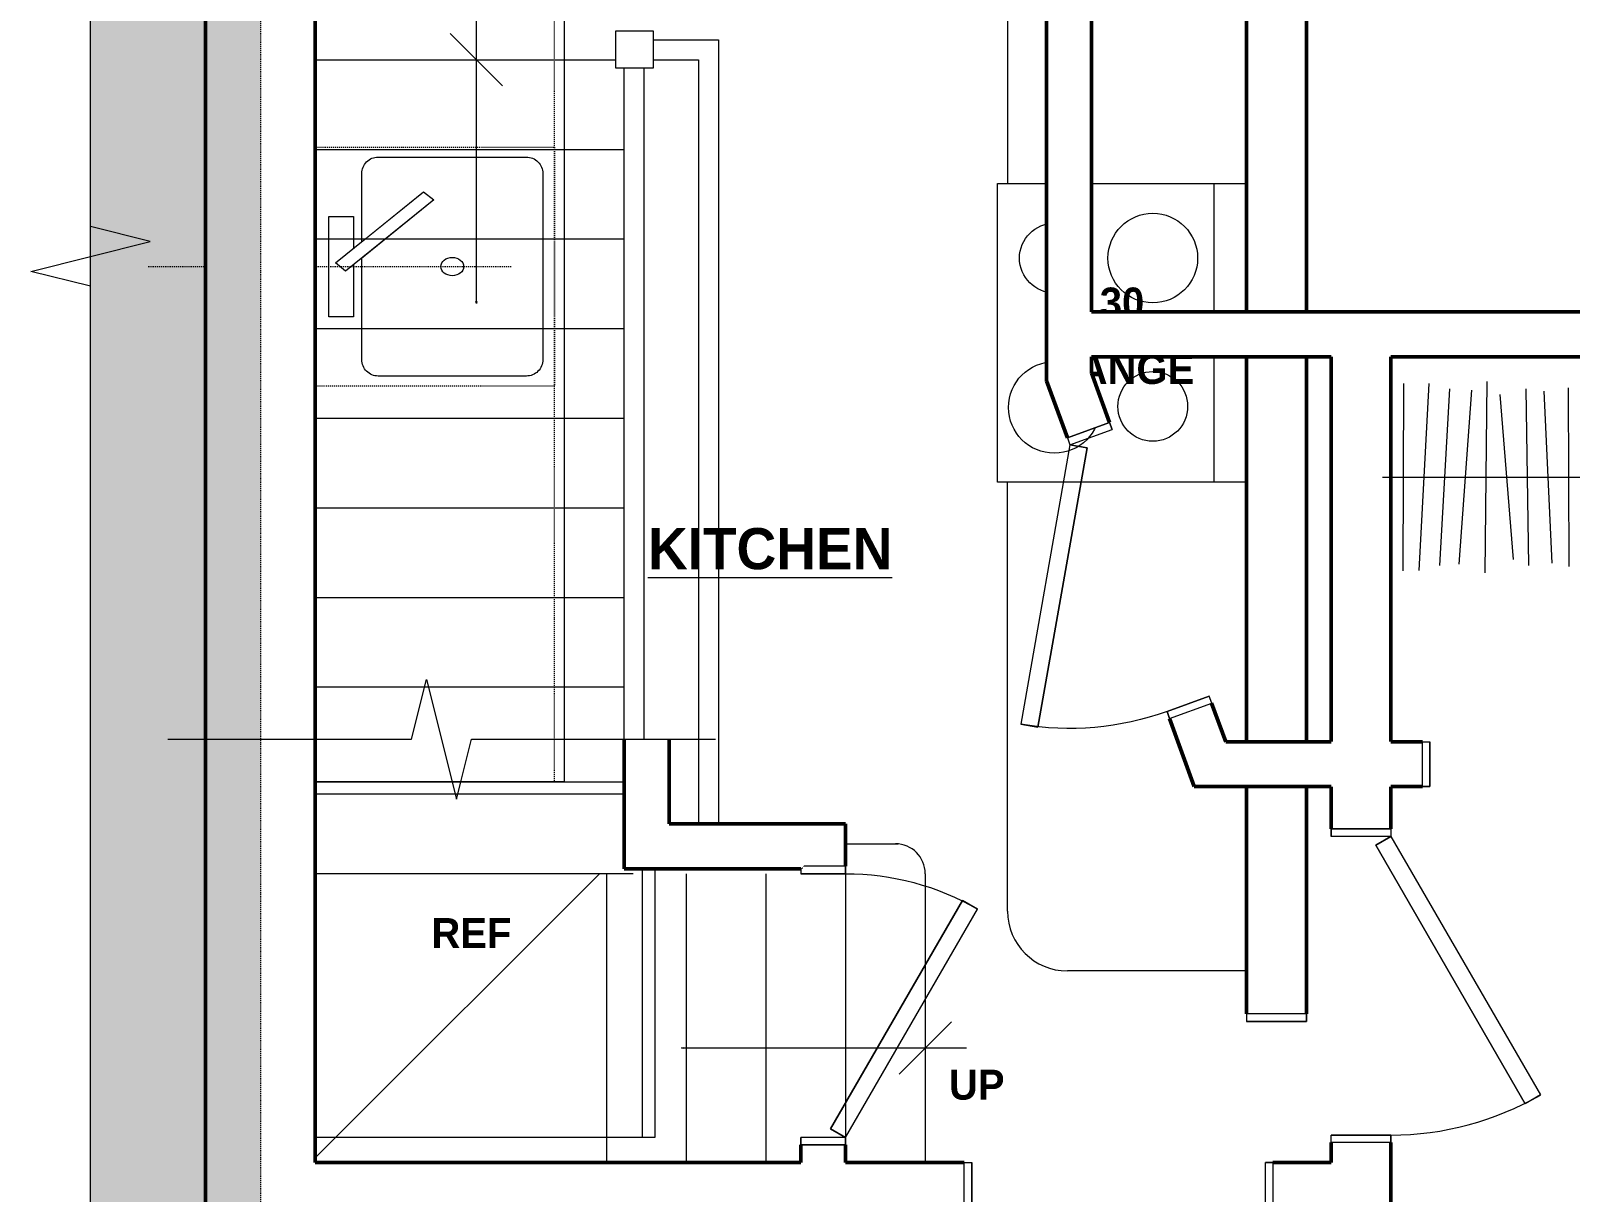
# Model space of a CAD drawing. Header units: inches. Extents: x -961 to 1381, y -1063 to 1035.
# Drawn here: x -283.3 to -128.7, y -697.3 to -580.7 of the extents above; entities that cross this region are included whole.
import ezdxf

# ---------------------------------------------------------------- set-up
doc = ezdxf.new("R2010")
doc.units = ezdxf.units.IN
doc.header["$LTSCALE"] = 0.2
doc.header["$MEASUREMENT"] = 0
doc.linetypes.add('STYLE_01', pattern=[0.41664, 0.20828, -0.20836])
doc.linetypes.add('STYLE_06', pattern=[1.04164, 0.625, -0.20828, 0.06943, -0.13893])
for name, color, linetype, lineweight in [('_MD Elevations (2D)', 7, 'Continuous', 5), ('None', 7, 'Continuous', 5), ('Sills', 7, 'Continuous', 5)]:
    doc.layers.add(name, color=color, linetype=linetype, lineweight=lineweight)
doc.styles.add('Bradley Hand ITC TT-Bold', font='Bradley Hand ITC TT-Bold')

# ---------------------------------------------------------------- blocks, each defined once
blk = doc.blocks.new('Refr_Frz_Lg (2D)')
at = {"color": 7, "linetype": 'Continuous', "lineweight": 5}
blk.add_wipeout([(-17.85, 0), (17.9, 0), (17.9, -34.5), (-17.85, -34.5)], dxfattribs=at).dxf.layer = 'None'
at = {"layer": 'None', "color": 7, "linetype": 'Continuous', "lineweight": 5}
blk.add_line((-17.85, -33.25), (17.9, -33.25), dxfattribs=at)
blk.add_lwpolyline([(-17.85, 0), (17.9, 0), (17.9, -34.5), (-17.85, -34.5)], close=True, dxfattribs=at)
blk = doc.blocks.new('Group-16')
at = {"layer": 'None', "color": 7, "linetype": 'Continuous', "lineweight": 5}
blk.add_line((-164.43, -595.99), (-164.43, -625.99), dxfattribs=at)
blk.add_lwpolyline([(-186.15, -625.99), (-186.15, -595.99), (-161.15, -595.99), (-161.15, -625.99)], close=True, dxfattribs=at)
blk.add_lwpolyline([(-186.15, -625.99), (-186.15, -595.99), (-161.15, -595.99), (-161.15, -625.99)], close=True, dxfattribs=at)
for centre, major_axis in [((-170.57, -603.49), (-4.5, 0)), ((-180.46, -603.49), (-3.5, 0)), ((-180.46, -618.49), (-4.6, 0)), ((-170.57, -618.39), (-3.5, 0))]:
    blk.add_ellipse(centre, major_axis=major_axis, ratio=1, dxfattribs=at)
blk = doc.blocks.new('Group-125')
at = {"layer": 'None', "color": 7, "linetype": 'Continuous', "lineweight": 5}
for p, q in [((-19.5, 3), (-19.5, -3)), ((19.5, 3), (19.5, -3))]:
    blk.add_line(p, q, dxfattribs=at)
blk = doc.blocks.new('Group-126')
at = {"color": 7, "linetype": 'Continuous', "lineweight": 5}
for points in [[(-19.5, 3), (-18.75, 3), (-18.75, -3), (-19.5, -3)], [(18.75, 3), (19.5, 3), (19.5, -3), (18.75, -3)]]:
    blk.add_wipeout(points, dxfattribs=at).dxf.layer = 'None'
at = {"layer": 'None', "color": 7, "linetype": 'Continuous', "lineweight": 5}
for points in [[(-19.5, 3), (-18.75, 3), (-18.75, -3), (-19.5, -3)], [(18.75, 3), (19.5, 3), (19.5, -3), (18.75, -3)]]:
    blk.add_lwpolyline(points, close=True, dxfattribs=at)
blk = doc.blocks.new('Group-127')
at = {"layer": 'None', "color": 7}
blk.add_blockref('Group-125', (0, 0), dxfattribs=at)
blk.add_blockref('Group-126', (0, 0), dxfattribs=at)
at = {"layer": 'None', "color": 7, "linetype": 'Continuous', "lineweight": 5}
for p, q in [((-19.5, 3), (-18.75, 3)), ((-18.75, 3), (-18.75, -3)), ((19.5, 3), (18.75, 3)), ((18.75, 3), (18.75, -3)), ((-19.5, -3), (-18.75, -3)), ((19.5, -3), (18.75, -3))]:
    blk.add_line(p, q, dxfattribs=at)
blk = doc.blocks.new('Door (2D)-4')
at = {"layer": 'None', "color": 7}
blk.add_blockref('Group-127', (0, 0), dxfattribs=at)
blk = doc.blocks.new('Group-161')
at = {"layer": 'None', "color": 7, "linetype": 'Continuous', "lineweight": 5}
blk.add_lwpolyline([(-253.33, -609.38), (-253.33, -599.3), (-250.84, -599.3), (-250.84, -609.38)], close=True, dxfattribs=at)
at = {"color": 7, "linetype": 'Continuous', "lineweight": 5}
blk.add_wipeout([(-252.65, -603.97), (-243.8, -596.82), (-242.77, -597.65), (-251.63, -604.8)], dxfattribs=at).dxf.layer = 'None'
at = {"layer": 'None', "color": 7, "linetype": 'Continuous', "lineweight": 5}
blk.add_lwpolyline([(-252.65, -603.97), (-243.8, -596.82), (-242.77, -597.65), (-251.63, -604.8)], close=True, dxfattribs=at)
blk = doc.blocks.new('Group-162')
at = {"color": 7, "linetype": 'Continuous', "lineweight": 15}
blk.add_wipeout([(-250, -594.99), (-250, -594.94), (-250, -594.9), (-250, -594.86), (-250, -594.82), (-249.99, -594.78), (-249.99, -594.74), (-249.98, -594.7), (-249.97, -594.66), (-249.96, -594.62), (-249.96, -594.59), (-249.95, -594.55), (-249.93, -594.51), (-249.92, -594.47), (-249.91, -594.43), (-249.89, -594.39), (-249.88, -594.36), (-249.86, -594.32), (-249.85, -594.28), (-249.83, -594.25), (-249.81, -594.21), (-249.79, -594.17), (-249.77, -594.14), (-249.75, -594.1), (-249.73, -594.07), (-249.7, -594.04), (-249.68, -594), (-249.66, -593.97), (-249.63, -593.94), (-249.61, -593.91), (-249.58, -593.88), (-249.55, -593.85), (-249.52, -593.82), (-249.49, -593.79), (-249.46, -593.77), (-249.43, -593.74), (-249.4, -593.71), (-249.37, -593.69), (-249.34, -593.66), (-249.31, -593.64), (-249.27, -593.62), (-249.24, -593.59), (-249.2, -593.57), (-249.17, -593.55), (-249.13, -593.53), (-249.1, -593.51), (-249.06, -593.5), (-249.03, -593.48), (-248.99, -593.46), (-248.95, -593.45), (-248.91, -593.44), (-248.88, -593.42), (-248.84, -593.41), (-248.8, -593.4), (-248.76, -593.39), (-248.72, -593.38), (-248.68, -593.37), (-248.64, -593.36), (-248.6, -593.36), (-248.56, -593.35), (-248.52, -593.35), (-248.48, -593.34), (-248.44, -593.34), (-248.4, -593.34), (-248.36, -593.34), (-233.48, -593.34), (-233.44, -593.34), (-233.4, -593.34), (-233.36, -593.34), (-233.32, -593.35), (-233.28, -593.35), (-233.24, -593.36), (-233.2, -593.36), (-233.16, -593.37), (-233.12, -593.38), (-233.08, -593.39), (-233.04, -593.4), (-233, -593.41), (-232.96, -593.42), (-232.93, -593.44), (-232.89, -593.45), (-232.85, -593.46), (-232.81, -593.48), (-232.78, -593.5), (-232.74, -593.51), (-232.71, -593.53), (-232.67, -593.55), (-232.63, -593.57), (-232.6, -593.59), (-232.57, -593.62), (-232.53, -593.64), (-232.5, -593.66), (-232.47, -593.69), (-232.44, -593.71), (-232.41, -593.74), (-232.38, -593.77), (-232.35, -593.79), (-232.32, -593.82), (-232.29, -593.85), (-232.26, -593.88), (-232.23, -593.91), (-232.21, -593.94), (-232.18, -593.97), (-232.16, -594), (-232.14, -594.04), (-232.11, -594.07), (-232.09, -594.1), (-232.07, -594.14), (-232.05, -594.17), (-232.03, -594.21), (-232.01, -594.25), (-231.99, -594.28), (-231.98, -594.32), (-231.96, -594.36), (-231.95, -594.39), (-231.93, -594.43), (-231.92, -594.47), (-231.91, -594.51), (-231.89, -594.55), (-231.88, -594.59), (-231.87, -594.62), (-231.87, -594.66), (-231.86, -594.7), (-231.85, -594.74), (-231.85, -594.78), (-231.84, -594.82), (-231.84, -594.86), (-231.84, -594.9), (-231.84, -594.94), (-231.83, -594.99), (-231.83, -613.69), (-231.84, -613.73), (-231.84, -613.77), (-231.84, -613.81), (-231.84, -613.85), (-231.85, -613.89), (-231.85, -613.93), (-231.86, -613.97), (-231.87, -614.01), (-231.87, -614.05), (-231.88, -614.09), (-231.89, -614.13), (-231.91, -614.17), (-231.92, -614.21), (-231.93, -614.25), (-231.95, -614.29), (-231.96, -614.32), (-231.98, -614.36), (-231.99, -614.4), (-232.01, -614.43), (-232.03, -614.47), (-232.05, -614.5), (-232.07, -614.54), (-232.09, -614.57), (-232.11, -614.61), (-232.14, -614.64), (-232.16, -614.67), (-232.18, -614.71), (-232.21, -614.74), (-232.23, -614.77), (-232.26, -614.8), (-232.29, -614.83), (-232.32, -614.86), (-232.35, -614.89), (-232.38, -614.91), (-232.41, -614.94), (-232.44, -614.97), (-232.47, -614.99), (-232.5, -615.02), (-232.53, -615.04), (-232.57, -615.06), (-232.6, -615.08), (-232.63, -615.1), (-232.67, -615.13), (-232.71, -615.14), (-232.74, -615.16), (-232.78, -615.18), (-232.81, -615.2), (-232.85, -615.21), (-232.89, -615.23), (-232.93, -615.24), (-232.96, -615.26), (-233, -615.27), (-233.04, -615.28), (-233.08, -615.29), (-233.12, -615.3), (-233.16, -615.31), (-233.2, -615.31), (-233.24, -615.32), (-233.28, -615.33), (-233.32, -615.33), (-233.36, -615.33), (-233.4, -615.34), (-233.44, -615.34), (-233.48, -615.34), (-248.36, -615.34), (-248.4, -615.34), (-248.44, -615.34), (-248.48, -615.33), (-248.52, -615.33), (-248.56, -615.33), (-248.6, -615.32), (-248.64, -615.31), (-248.68, -615.31), (-248.72, -615.3), (-248.76, -615.29), (-248.8, -615.28), (-248.84, -615.27), (-248.88, -615.26), (-248.91, -615.24), (-248.95, -615.23), (-248.99, -615.21), (-249.03, -615.2), (-249.06, -615.18), (-249.1, -615.16), (-249.13, -615.14), (-249.17, -615.13), (-249.2, -615.1), (-249.24, -615.08), (-249.27, -615.06), (-249.31, -615.04), (-249.34, -615.02), (-249.37, -614.99), (-249.4, -614.97), (-249.43, -614.94), (-249.46, -614.91), (-249.49, -614.89), (-249.52, -614.86), (-249.55, -614.83), (-249.58, -614.8), (-249.61, -614.77), (-249.63, -614.74), (-249.66, -614.71), (-249.68, -614.67), (-249.7, -614.64), (-249.73, -614.61), (-249.75, -614.57), (-249.77, -614.54), (-249.79, -614.5), (-249.81, -614.47), (-249.83, -614.43), (-249.85, -614.4), (-249.86, -614.36), (-249.88, -614.32), (-249.89, -614.29), (-249.91, -614.25), (-249.92, -614.21), (-249.93, -614.17), (-249.95, -614.13), (-249.96, -614.09), (-249.96, -614.05), (-249.97, -614.01), (-249.98, -613.97), (-249.99, -613.93), (-249.99, -613.89), (-250, -613.85), (-250, -613.81), (-250, -613.77), (-250, -613.73), (-250, -613.69)], dxfattribs=at).dxf.layer = 'None'
at = {"layer": 'None', "color": 7, "linetype": 'Continuous', "lineweight": 15, "flags": 128}
blk.add_lwpolyline([(-248.36, -615.34, -0.414214), (-250, -613.69), (-250, -594.99, -0.414214), (-248.36, -593.34), (-233.48, -593.34, -0.414214), (-231.83, -594.99), (-231.83, -613.69, -0.414214), (-233.48, -615.34)], format="xyb", close=True, dxfattribs=at)
at = {"color": 7, "linetype": 'Continuous', "lineweight": 5}
blk.add_wipeout([(-239.78, -604.34), (-239.79, -604.43), (-239.81, -604.52), (-239.83, -604.61), (-239.87, -604.69), (-239.92, -604.77), (-239.98, -604.85), (-240.04, -604.92), (-240.12, -604.99), (-240.2, -605.05), (-240.29, -605.1), (-240.38, -605.15), (-240.49, -605.19), (-240.59, -605.22), (-240.7, -605.24), (-240.81, -605.25), (-240.92, -605.26), (-241.03, -605.25), (-241.14, -605.24), (-241.25, -605.22), (-241.35, -605.19), (-241.46, -605.15), (-241.55, -605.1), (-241.64, -605.05), (-241.72, -604.99), (-241.8, -604.92), (-241.86, -604.85), (-241.92, -604.77), (-241.97, -604.69), (-242.01, -604.61), (-242.03, -604.52), (-242.05, -604.43), (-242.06, -604.34), (-242.05, -604.25), (-242.03, -604.16), (-242.01, -604.07), (-241.97, -603.99), (-241.92, -603.91), (-241.86, -603.83), (-241.8, -603.76), (-241.72, -603.69), (-241.64, -603.63), (-241.55, -603.58), (-241.46, -603.53), (-241.35, -603.49), (-241.25, -603.46), (-241.14, -603.44), (-241.03, -603.43), (-240.92, -603.42), (-240.81, -603.43), (-240.7, -603.44), (-240.59, -603.46), (-240.49, -603.49), (-240.38, -603.53), (-240.29, -603.58), (-240.2, -603.63), (-240.12, -603.69), (-240.04, -603.76), (-239.98, -603.83), (-239.92, -603.91), (-239.87, -603.99), (-239.83, -604.07), (-239.81, -604.16), (-239.79, -604.25)], dxfattribs=at).dxf.layer = 'None'
at = {"layer": 'None', "color": 7, "linetype": 'Continuous', "lineweight": 5}
blk.add_ellipse((-240.92, -604.34), major_axis=(-1.14, 0), ratio=0.807191, dxfattribs=at)
at = {"layer": 'None', "color": 7}
blk.add_blockref('Group-161', (0, 0), dxfattribs=at)
blk = doc.blocks.new('Break Line-1')
at = {"layer": 'None', "color": 7, "linetype": 'Continuous', "lineweight": 20}
blk.add_lwpolyline([(0, 0), (263.25, 0), (264.75, 6), (267.75, -6), (269.25, 0), (532.5, 0)], dxfattribs=at)
blk = doc.blocks.new('Group-165')
at = {"layer": 'None', "color": 7, "linetype": 'Continuous', "lineweight": 15}
for p, q in [((-185.15, -540.34), (-185.15, -595.99)), ((-185.15, -669.09), (-185.15, -625.99))]:
    blk.add_line(p, q, dxfattribs=at)
blk.add_arc((-179.15, -669.09), 6, 180, 270, dxfattribs=at)
at = {"layer": 'None', "color": 7, "rotation": 90}
for name, p in [('Break Line-1', (-277.25, -979.01)), ('Refr_Frz_Lg (2D)', (-255.07, -673.98))]:
    blk.add_blockref(name, p, dxfattribs=at)
at = {"layer": 'None', "color": 7}
blk.add_blockref('Group-16', (0, 0), dxfattribs=at)
at = {"layer": 'None', "color": 7, "insert": (-173.66, -606.45), "char_height": 3.003, "attachment_point": 2, "line_spacing_factor": 1.334659, "style": 'Bradley Hand ITC TT-Bold'}
blk.add_mtext('30\\PRANGE', dxfattribs=at)
at = {"layer": 'None', "color": 7, "insert": (-209, -630.61), "char_height": 4.129, "width": 63, "attachment_point": 2, "line_spacing_factor": 1.337445, "style": 'Bradley Hand ITC TT-Bold'}
blk.add_mtext('{\\LKITCHEN\\P}', dxfattribs=at)
at = {"layer": 'None', "color": 7, "insert": (-239, -669.78), "char_height": 3.003, "attachment_point": 2, "line_spacing_factor": 1.334659, "style": 'Bradley Hand ITC TT-Bold'}
blk.add_mtext('REF', dxfattribs=at)
at = {"color": 7, "linetype": 'Continuous', "lineweight": 5}
for points in [[(-265.7, -530.84), (-254.7, -540.34), (-254.7, -953.01), (-265.7, -953.01)], [(-155.15, -679.41), (-161.15, -679.41), (-161.15, -541.51), (-155.15, -541.51)]]:
    blk.add_wipeout(points, dxfattribs=at).dxf.layer = 'None'
at = {"layer": 'None', "color": 7, "linetype": 'STYLE_06', "lineweight": 5}
blk.add_line((-260.15, -1016.01), (-260.15, -406.19), dxfattribs=at)
at = {"layer": 'None', "color": 7, "linetype": 'Continuous', "lineweight": 50}
for p, q in [((-265.7, -530.84), (-265.7, -953.01)), ((-254.7, -540.34), (-254.7, -724.26)), ((-161.15, -679.41), (-161.15, -541.51)), ((-155.15, -679.41), (-155.15, -541.51))]:
    blk.add_line(p, q, dxfattribs=at)
at = {"layer": 'None', "color": 7, "linetype": 'Continuous', "lineweight": 15}
blk.add_line((-161.15, -675.09), (-179.15, -675.09), dxfattribs=at)
at = {"layer": 'None', "color": 7, "linetype": 'STYLE_01', "lineweight": 5}
for points in [[(-254.7, -540.34), (-230.7, -540.34), (-230.7, -656.09), (-254.7, -656.09)], [(-254.67, -592.34), (-230.67, -592.34), (-230.67, -616.34), (-254.67, -616.34)]]:
    blk.add_lwpolyline(points, close=True, dxfattribs=at)
at = {"layer": 'None', "color": 7, "linetype": 'Continuous', "lineweight": 5}
blk.add_lwpolyline([(-254.7, -540.34), (-229.7, -540.34), (-229.7, -656.09), (-254.7, -656.09)], close=True, dxfattribs=at)
at = {"layer": 'None', "color": 7, "linetype": 'Continuous'}
blk.add_solid([(-277.25, -962.51), (-277.25, -458.51), (-260.15, -962.51), (-260.15, -458.51)], dxfattribs=at)
at = {"layer": 'None', "color": 7}
blk.add_blockref('Group-162', (0, 0), dxfattribs=at)
at = {"layer": 'None', "color": 7, "xscale": -1, "rotation": -90}
blk.add_blockref('Door (2D)-4', (-158.15, -698.91), dxfattribs=at)
at = {"layer": 'None', "color": 7, "linetype": 'STYLE_06', "lineweight": 5}
blk.add_line((-271.45, -604.34), (-234.95, -604.34), dxfattribs=at)
blk = doc.blocks.new('Group-402')
at = {"layer": 'None', "color": 7, "linetype": 'Continuous', "lineweight": 5}
for p, q in [((-15.75, 3), (-15.75, -3)), ((15.75, 3), (15.75, -3))]:
    blk.add_line(p, q, dxfattribs=at)
blk = doc.blocks.new('Group-403')
at = {"layer": 'None', "color": 7, "linetype": 'Continuous', "lineweight": 5}
for points in [[(-15.75, 3), (-15, 3), (-15, -3), (-15.75, -3)], [(15, 3), (15.75, 3), (15.75, -3), (15, -3)]]:
    blk.add_lwpolyline(points, close=True, dxfattribs=at)
blk = doc.blocks.new('Group-404')
at = {"layer": 'None', "color": 7, "linetype": 'Continuous', "lineweight": 5}
for p, q in [((-15.75, 3), (-15, 3)), ((-15, 3), (-15, -3)), ((15.75, 3), (15, 3)), ((15, 3), (15, -3)), ((-15.75, -3), (-15, -3)), ((15.75, -3), (15, -3))]:
    blk.add_line(p, q, dxfattribs=at)
at = {"layer": 'None', "color": 7}
for name in ['Group-402', 'Group-403']:
    blk.add_blockref(name, (0, 0), dxfattribs=at)
blk = doc.blocks.new('Group-405')
at = {"layer": 'None', "color": 7, "linetype": 'Continuous', "lineweight": 5}
blk.add_arc((-15, 3), 30, 0, 30, dxfattribs=at)
blk = doc.blocks.new('Group-406')
at = {"layer": 'None', "color": 7, "linetype": 'Continuous', "lineweight": 5}
blk.add_lwpolyline([(-15, 3), (10.98, 18), (11.86, 16.48), (-14.12, 1.48)], close=True, dxfattribs=at)
blk = doc.blocks.new('Group-407')
at = {"layer": 'None', "color": 7, "linetype": 'Continuous', "lineweight": 5}
for p, q in [((-15, 3), (10.98, 18)), ((10.98, 18), (11.86, 16.48)), ((-14.12, 1.48), (11.86, 16.48)), ((-15, 3), (-14.12, 1.48))]:
    blk.add_line(p, q, dxfattribs=at)
at = {"layer": 'None', "color": 7}
blk.add_blockref('Group-406', (0, 0), dxfattribs=at)
blk = doc.blocks.new('Group-408')
at = {"layer": 'Sills'}
blk.add_blockref('Group-407', (0, 0), dxfattribs=at)
blk = doc.blocks.new('Door (2D)-14')
at = {"layer": 'None', "color": 7}
for name in ['Group-408', 'Group-404']:
    blk.add_blockref(name, (0, 0), dxfattribs=at)
at = {"layer": 'Sills'}
blk.add_blockref('Group-405', (0, 0), dxfattribs=at)
blk = doc.blocks.new('Break Line-5')
at = {"layer": 'None', "color": 7, "linetype": 'Continuous', "lineweight": 20}
blk.add_lwpolyline([(0, 0), (24.5, 0), (26, 6), (29, -6), (30.5, 0), (55, 0)], dxfattribs=at)
blk = doc.blocks.new('Break Line-6')
at = {"layer": 'None', "color": 7, "linetype": 'Continuous', "lineweight": 20}
blk.add_lwpolyline([(0, 0), (263.25, 0), (264.75, 6), (267.75, -6), (269.25, 0), (532.5, 0)], dxfattribs=at)
blk = doc.blocks.new('Group-460')
at = {"layer": 'None', "color": 7, "linetype": 'Continuous', "lineweight": 5}
for p, q in [((-15.5, 3), (-15.5, -3)), ((15.5, 3), (15.5, -3))]:
    blk.add_line(p, q, dxfattribs=at)
blk = doc.blocks.new('Group-461')
at = {"color": 7, "linetype": 'Continuous', "lineweight": 5}
for points in [[(-15.5, 3), (-14.75, 3), (-14.75, -3), (-15.5, -3)], [(14.75, 3), (15.5, 3), (15.5, -3), (14.75, -3)]]:
    blk.add_wipeout(points, dxfattribs=at).dxf.layer = 'None'
at = {"layer": 'None', "color": 7, "linetype": 'Continuous', "lineweight": 5}
for points in [[(-15.5, 3), (-14.75, 3), (-14.75, -3), (-15.5, -3)], [(14.75, 3), (15.5, 3), (15.5, -3), (14.75, -3)]]:
    blk.add_lwpolyline(points, close=True, dxfattribs=at)
blk = doc.blocks.new('Group-462')
at = {"layer": 'None', "color": 7}
blk.add_blockref('Group-460', (0, 0), dxfattribs=at)
blk.add_blockref('Group-461', (0, 0), dxfattribs=at)
at = {"layer": 'None', "color": 7, "linetype": 'Continuous', "lineweight": 5}
for p, q in [((-15.5, 3), (-14.75, 3)), ((-14.75, 3), (-14.75, -3)), ((15.5, 3), (14.75, 3)), ((14.75, 3), (14.75, -3)), ((-15.5, -3), (-14.75, -3)), ((15.5, -3), (14.75, -3))]:
    blk.add_line(p, q, dxfattribs=at)
blk = doc.blocks.new('Group-463')
at = {"layer": 'None', "color": 7, "linetype": 'Continuous', "lineweight": 5}
blk.add_arc((-14.75, 3), 29.5, 0, 30, dxfattribs=at)
blk = doc.blocks.new('Group-464')
at = {"color": 7, "linetype": 'Continuous', "lineweight": 5}
blk.add_wipeout([(-14.75, 3), (10.8, 17.75), (11.67, 16.23), (-13.88, 1.48)], dxfattribs=at).dxf.layer = 'None'
at = {"layer": 'None', "color": 7, "linetype": 'Continuous', "lineweight": 5}
blk.add_lwpolyline([(-14.75, 3), (10.8, 17.75), (11.67, 16.23), (-13.88, 1.48)], close=True, dxfattribs=at)
blk = doc.blocks.new('Group-465')
at = {"layer": 'None', "color": 7}
blk.add_blockref('Group-464', (0, 0), dxfattribs=at)
at = {"layer": 'None', "color": 7, "linetype": 'Continuous', "lineweight": 5}
for p, q in [((-14.75, 3), (10.8, 17.75)), ((10.8, 17.75), (11.67, 16.23)), ((-13.88, 1.48), (11.67, 16.23)), ((-14.75, 3), (-13.88, 1.48))]:
    blk.add_line(p, q, dxfattribs=at)
blk = doc.blocks.new('Group-466')
at = {"layer": 'Sills'}
blk.add_blockref('Group-465', (0, 0), dxfattribs=at)
blk = doc.blocks.new('Door (2D)-16')
at = {"layer": 'None', "color": 7}
blk.add_blockref('Group-462', (0, 0), dxfattribs=at)
at = {"layer": 'Sills'}
blk.add_blockref('Group-463', (0, 0), dxfattribs=at)
at = {"layer": 'None', "color": 7}
blk.add_blockref('Group-466', (0, 0), dxfattribs=at)
blk = doc.blocks.new('Group-468')
at = {"layer": 'None', "color": 7, "linetype": 'Continuous', "lineweight": 5}
for p, q in [((-14.5, 2.25), (-14.5, -2.25)), ((14.5, 2.25), (14.5, -2.25))]:
    blk.add_line(p, q, dxfattribs=at)
blk = doc.blocks.new('Group-469')
at = {"color": 7, "linetype": 'Continuous', "lineweight": 5}
for points in [[(-14.5, 2.25), (-13.75, 2.25), (-13.75, -2.25), (-14.5, -2.25)], [(13.75, 2.25), (14.5, 2.25), (14.5, -2.25), (13.75, -2.25)]]:
    blk.add_wipeout(points, dxfattribs=at).dxf.layer = 'None'
at = {"layer": 'None', "color": 7, "linetype": 'Continuous', "lineweight": 5}
for points in [[(-14.5, 2.25), (-13.75, 2.25), (-13.75, -2.25), (-14.5, -2.25)], [(13.75, 2.25), (14.5, 2.25), (14.5, -2.25), (13.75, -2.25)]]:
    blk.add_lwpolyline(points, close=True, dxfattribs=at)
blk = doc.blocks.new('Group-470')
at = {"layer": 'None', "color": 7}
blk.add_blockref('Group-468', (0, 0), dxfattribs=at)
blk.add_blockref('Group-469', (0, 0), dxfattribs=at)
at = {"layer": 'None', "color": 7, "linetype": 'Continuous', "lineweight": 5}
for p, q in [((-14.5, 2.25), (-13.75, 2.25)), ((-13.75, 2.25), (-13.75, -2.25)), ((14.5, 2.25), (13.75, 2.25)), ((13.75, 2.25), (13.75, -2.25)), ((-14.5, -2.25), (-13.75, -2.25)), ((14.5, -2.25), (13.75, -2.25))]:
    blk.add_line(p, q, dxfattribs=at)
blk = doc.blocks.new('Group-471')
at = {"color": 7, "linetype": 'Continuous', "lineweight": 5}
blk.add_wipeout([(-38.5, 0.875), (-11, 0.875), (-11, -0.875), (-38.5, -0.875)], dxfattribs=at).dxf.layer = 'None'
at = {"layer": 'None', "color": 7, "linetype": 'Continuous', "lineweight": 5}
blk.add_lwpolyline([(-38.5, 0.875), (-11, 0.875), (-11, -0.875), (-38.5, -0.875)], close=True, dxfattribs=at)
blk = doc.blocks.new('Door (2D)-17')
at = {"layer": 'None', "color": 7}
blk.add_blockref('Group-470', (0, 0), dxfattribs=at)
at = {"color": 7, "linetype": 'Continuous', "lineweight": 5}
blk.add_wipeout([(-41.25, 1.375), (-13.75, 1.375), (-13.75, -1.375), (-41.25, -1.375)], dxfattribs=at).dxf.layer = 'None'
at = {"layer": 'None', "color": 7, "linetype": 'Continuous', "lineweight": 5}
blk.add_lwpolyline([(-14.5, 2.25), (-13.75, 2.25), (-13.75, 1.375), (-41.25, 1.375), (-41.25, -1.375), (-13.75, -1.375), (-13.75, -2.25), (-14.5, -2.25)], dxfattribs=at)
at = {"layer": 'Sills'}
blk.add_blockref('Group-471', (0, 0), dxfattribs=at)
blk = doc.blocks.new('Group-501')
at = {"layer": 'None', "color": 7, "linetype": 'Continuous', "lineweight": 5}
for p, q in [((-15, 2.25), (-15, -2.25)), ((15, 2.25), (15, -2.25))]:
    blk.add_line(p, q, dxfattribs=at)
blk = doc.blocks.new('Group-502')
at = {"layer": 'None', "color": 7, "linetype": 'Continuous', "lineweight": 5}
for points in [[(-15, 2.25), (-14.25, 2.25), (-14.25, -2.25), (-15, -2.25)], [(14.25, 2.25), (15, 2.25), (15, -2.25), (14.25, -2.25)]]:
    blk.add_lwpolyline(points, close=True, dxfattribs=at)
blk = doc.blocks.new('Group-503')
at = {"layer": 'None', "color": 7, "linetype": 'Continuous', "lineweight": 5}
for p, q in [((-15, 2.25), (-14.25, 2.25)), ((-14.25, 2.25), (-14.25, -2.25)), ((15, 2.25), (14.25, 2.25)), ((14.25, 2.25), (14.25, -2.25)), ((-15, -2.25), (-14.25, -2.25)), ((15, -2.25), (14.25, -2.25))]:
    blk.add_line(p, q, dxfattribs=at)
at = {"layer": 'None', "color": 7}
for name in ['Group-501', 'Group-502']:
    blk.add_blockref(name, (0, 0), dxfattribs=at)
blk = doc.blocks.new('Group-504')
at = {"layer": 'None', "color": 7, "linetype": 'Continuous', "lineweight": 5}
blk.add_arc((-14.25, 2.25), 28.5, 0, 30, dxfattribs=at)
blk = doc.blocks.new('Group-505')
at = {"layer": 'None', "color": 7, "linetype": 'Continuous', "lineweight": 5}
blk.add_lwpolyline([(-14.25, 2.25), (10.43, 16.5), (11.31, 14.98), (-13.38, 0.73)], close=True, dxfattribs=at)
blk = doc.blocks.new('Group-506')
at = {"layer": 'None', "color": 7, "linetype": 'Continuous', "lineweight": 5}
for p, q in [((-14.25, 2.25), (10.43, 16.5)), ((10.43, 16.5), (11.31, 14.98)), ((-13.38, 0.73), (11.31, 14.98)), ((-14.25, 2.25), (-13.38, 0.73))]:
    blk.add_line(p, q, dxfattribs=at)
at = {"layer": 'None', "color": 7}
blk.add_blockref('Group-505', (0, 0), dxfattribs=at)
blk = doc.blocks.new('Group-507')
at = {"layer": 'Sills'}
blk.add_blockref('Group-506', (0, 0), dxfattribs=at)
blk = doc.blocks.new('Door (2D)-21')
at = {"layer": 'None', "color": 7}
for name in ['Group-507', 'Group-503']:
    blk.add_blockref(name, (0, 0), dxfattribs=at)
at = {"layer": 'Sills'}
blk.add_blockref('Group-504', (0, 0), dxfattribs=at)
blk = doc.blocks.new('Clothes Rod (2D)-1')
at = {"layer": 'None', "color": 7, "linetype": 'Continuous', "lineweight": 5}
for p, q in [((2.12, 9.4), (2.03, -9.4)), ((4.65, 9.39), (3.65, -9.39)), ((10.47, 9.62), (10.28, -9.62)), ((22.59, 9.42), (23.06, -9.42)), ((25.33, 9.48), (24.47, -9.48)), ((29.81, 9.94), (28.29, -9.94)), ((34.28, 9.59), (36.27, -9.59)), ((6.72, 8.88), (5.73, -8.88)), ((8.93, 8.73), (7.67, -8.73)), ((11.77, 8.29), (13.13, -8.29)), ((14.4, 8.88), (14.65, -8.88)), ((16.21, 8.65), (16.99, -8.65)), ((18.65, 8.98), (18.7, -8.98)), ((20.72, 8.78), (20.78, -8.78)), ((26.48, 8.73), (27.47, -8.73)), ((31.98, 8.3), (30.27, -8.3)), ((34.03, 8.46), (32.37, -8.46)), ((0, 0), (37.35, 0))]:
    blk.add_line(p, q, dxfattribs=at)
blk = doc.blocks.new('Group-531')
at = {"layer": 'None', "color": 7, "linetype": 'Continuous', "lineweight": 5}
for p, q in [((-14, 2.25), (-14, -2.25)), ((14, 2.25), (14, -2.25))]:
    blk.add_line(p, q, dxfattribs=at)
blk = doc.blocks.new('Group-532')
at = {"layer": 'None', "color": 7, "linetype": 'Continuous', "lineweight": 5}
for points in [[(-14, 2.25), (-13.25, 2.25), (-13.25, -2.25), (-14, -2.25)], [(13.25, 2.25), (14, 2.25), (14, -2.25), (13.25, -2.25)]]:
    blk.add_lwpolyline(points, close=True, dxfattribs=at)
blk = doc.blocks.new('Group-533')
at = {"layer": 'None', "color": 7, "linetype": 'Continuous', "lineweight": 5}
for p, q in [((-14, 2.25), (-13.25, 2.25)), ((-13.25, 2.25), (-13.25, -2.25)), ((14, 2.25), (13.25, 2.25)), ((13.25, 2.25), (13.25, -2.25)), ((-14, -2.25), (-13.25, -2.25)), ((14, -2.25), (13.25, -2.25))]:
    blk.add_line(p, q, dxfattribs=at)
at = {"layer": 'None', "color": 7}
for name in ['Group-531', 'Group-532']:
    blk.add_blockref(name, (0, 0), dxfattribs=at)
blk = doc.blocks.new('Group-534')
at = {"layer": 'None', "color": 7, "linetype": 'Continuous', "lineweight": 5}
blk.add_arc((-13.25, 2.25), 26.5, 0, 30, dxfattribs=at)
blk = doc.blocks.new('Group-535')
at = {"layer": 'None', "color": 7, "linetype": 'Continuous', "lineweight": 5}
blk.add_lwpolyline([(-13.25, 2.25), (9.7, 15.5), (10.57, 13.98), (-12.38, 0.73)], close=True, dxfattribs=at)
blk = doc.blocks.new('Group-536')
at = {"layer": 'None', "color": 7, "linetype": 'Continuous', "lineweight": 5}
for p, q in [((-13.25, 2.25), (9.7, 15.5)), ((9.7, 15.5), (10.57, 13.98)), ((-12.38, 0.73), (10.57, 13.98)), ((-13.25, 2.25), (-12.38, 0.73))]:
    blk.add_line(p, q, dxfattribs=at)
at = {"layer": 'None', "color": 7}
blk.add_blockref('Group-535', (0, 0), dxfattribs=at)
blk = doc.blocks.new('Group-537')
at = {"layer": 'Sills'}
blk.add_blockref('Group-536', (0, 0), dxfattribs=at)
blk = doc.blocks.new('Door (2D)-23')
at = {"layer": 'None', "color": 7}
for name in ['Group-537', 'Group-533']:
    blk.add_blockref(name, (0, 0), dxfattribs=at)
at = {"layer": 'Sills'}
blk.add_blockref('Group-534', (0, 0), dxfattribs=at)
blk = doc.blocks.new('Group-539')
at = {"layer": 'None', "linetype": 'Continuous', "lineweight": 0}
for points in [[(-238.45, -607.84), (-238.5, -608.04), (-238.55, -607.84)], [(-217.69, -682.88), (-217.89, -682.82), (-217.69, -682.77)]]:
    blk.add_hatch(color=7, dxfattribs=at).paths.add_polyline_path(points)
at = {"layer": 'None', "color": 7, "linetype": 'Continuous', "lineweight": 5}
for p, q in [((-238.5, -608.04), (-238.5, -579.44)), ((-241.12, -580.94), (-235.87, -586.19)), ((-190.79, -680.2), (-196.04, -685.45)), ((-217.89, -682.82), (-189.29, -682.82))]:
    blk.add_line(p, q, dxfattribs=at)
at = {"layer": 'None', "color": 7, "linetype": 'Continuous', "lineweight": 15}
blk.add_line((-221.25, -581.57), (-214.2, -581.57), dxfattribs=at)
at = {"layer": 'None', "color": 7, "linetype": 'Continuous', "lineweight": 5}
for points in [[(-238.45, -607.84), (-238.5, -608.04), (-238.55, -607.84)], [(-217.69, -682.88), (-217.89, -682.82), (-217.69, -682.77)]]:
    blk.add_lwpolyline(points, close=True, dxfattribs=at)
blk.add_arc((-196.42, -665.32), 3, 0, 90, dxfattribs=at)
at = {"layer": 'None', "color": 7, "rotation": 90}
blk.add_blockref('Break Line-6', (-277.25, -869.57), dxfattribs=at)
at = {"layer": 'None', "color": 7, "insert": (-188.25, -685.01), "char_height": 3.003, "width": 10, "attachment_point": 2, "line_spacing_factor": 1.334659, "style": 'Bradley Hand ITC TT-Bold'}
blk.add_mtext('UP', dxfattribs=at)
at = {"color": 7, "linetype": 'Continuous', "lineweight": 5}
for points in [[(-265.7, -421.4), (-254.7, -430.9), (-254.7, -843.57), (-265.7, -843.57)], [(-146.65, -652.07), (-152.65, -652.07), (-152.65, -613.4), (-146.65, -613.4)], [(-223.65, -651.82), (-219.15, -651.82), (-219.15, -660.32), (-223.65, -664.82)], [(-146.65, -660.82), (-152.65, -660.82), (-152.65, -656.57), (-146.65, -656.57)], [(-205.92, -664.82), (-201.42, -660.32), (-201.42, -664.57), (-205.92, -664.57)], [(-146.65, -843.57), (-152.65, -843.57), (-152.65, -692.32), (-146.65, -692.32)]]:
    blk.add_wipeout(points, dxfattribs=at).dxf.layer = 'None'
at = {"layer": 'None', "color": 7, "linetype": 'STYLE_06', "lineweight": 5}
blk.add_line((-260.15, -906.57), (-260.15, -296.74), dxfattribs=at)
at = {"layer": 'None', "color": 7, "linetype": 'Continuous', "lineweight": 50}
for p, q in [((-265.7, -421.4), (-265.7, -843.57)), ((-254.7, -546.65), (-254.7, -694.32)), ((-152.65, -652.07), (-152.65, -613.4)), ((-146.65, -652.07), (-146.65, -613.4)), ((-223.65, -651.82), (-223.65, -664.82)), ((-219.15, -651.82), (-219.15, -660.32)), ((-152.65, -660.82), (-152.65, -656.57)), ((-146.65, -660.82), (-146.65, -656.57)), ((-201.42, -660.32), (-201.42, -664.57)), ((-205.92, -664.82), (-205.92, -664.57)), ((-152.65, -694.32), (-152.65, -692.32)), ((-146.65, -843.57), (-146.65, -692.32))]:
    blk.add_line(p, q, dxfattribs=at)
at = {"layer": 'None', "color": 7, "linetype": 'Continuous', "lineweight": 15}
blk.add_line((-254.7, -583.57), (-216.2, -583.57), dxfattribs=at)
at = {"layer": 'None', "color": 7, "linetype": 'Continuous', "lineweight": 5}
for p, q in [((-254.7, -592.57), (-223.65, -592.57)), ((-254.7, -601.57), (-223.65, -601.57)), ((-254.7, -610.57), (-223.65, -610.57)), ((-254.7, -619.57), (-223.65, -619.57)), ((-254.7, -628.57), (-223.65, -628.57)), ((-254.7, -637.57), (-223.65, -637.57)), ((-254.7, -646.57), (-223.65, -646.57)), ((-223.65, -657.32), (-254.7, -657.32))]:
    blk.add_line(p, q, dxfattribs=at)
at = {"layer": 'None', "color": 7, "linetype": 'Continuous'}
blk.add_solid([(-277.25, -853.07), (-277.25, -349.07), (-260.15, -853.07), (-260.15, -349.07)], dxfattribs=at)
at = {"layer": 'None', "color": 7}
for name, p in [('Clothes Rod (2D)-1', (-147.5, -625.49, 64)), ('Break Line-5', (-269.5, -651.82))]:
    blk.add_blockref(name, p, dxfattribs=at)
at = {"layer": 'None', "color": 7, "rotation": -90}
blk.add_blockref('Door (2D)-14', (-149.65, -676.57), dxfattribs=at)
at = {"color": 7, "linetype": 'Continuous', "lineweight": 15}
blk.add_wipeout([(-224.48, -580.68), (-220.73, -580.68), (-220.73, -584.43), (-224.48, -584.43)], dxfattribs=at).dxf.layer = 'None'
at = {"color": 7, "linetype": 'Continuous', "lineweight": 5}
for points in [[(-96.62, -608.9), (-96.62, -613.4), (-176.73, -613.4), (-176.73, -608.9)], [(-143.5, -652.07), (-143.5, -656.57), (-166.4, -656.57), (-163.25, -652.07)], [(-189.5, -694.32), (-189.5, -700.32), (-254.7, -700.32), (-254.7, -694.32)], [(-152.65, -694.32), (-152.65, -700.32), (-158.5, -700.32), (-158.5, -694.32)]]:
    blk.add_wipeout(points, dxfattribs=at).dxf.layer = 'None'
at = {"layer": 'None', "color": 7, "linetype": 'Continuous', "lineweight": 15}
for p, q in [((-223.65, -651.82), (-223.65, -584.43)), ((-221.65, -651.82), (-221.65, -584.43))]:
    blk.add_line(p, q, dxfattribs=at)
at = {"layer": 'None', "color": 7, "linetype": 'Continuous', "lineweight": 50}
for p, q in [((-96.62, -608.9), (-176.73, -608.9)), ((-152.65, -613.4), (-176.73, -613.4)), ((-110.15, -613.4), (-146.65, -613.4)), ((-152.65, -652.07), (-163.25, -652.07)), ((-143.5, -652.07), (-146.65, -652.07)), ((-152.65, -656.57), (-166.4, -656.57)), ((-143.5, -656.57), (-146.65, -656.57)), ((-205.92, -694.32), (-254.7, -694.32)), ((-189.5, -694.32), (-201.42, -694.32)), ((-152.65, -694.32), (-158.5, -694.32))]:
    blk.add_line(p, q, dxfattribs=at)
at = {"layer": 'None', "color": 7, "linetype": 'Continuous', "lineweight": 5}
for p, q in [((-226.15, -665.32), (-254.7, -693.86)), ((-225.42, -665.32), (-225.42, -694.32)), ((-193.42, -665.32), (-193.42, -694.32))]:
    blk.add_line(p, q, dxfattribs=at)
at = {"layer": 'None', "color": 7, "linetype": 'Continuous', "lineweight": 15}
blk.add_lwpolyline([(-224.48, -580.68), (-220.73, -580.68), (-220.73, -584.43), (-224.48, -584.43)], close=True, dxfattribs=at)
at = {"layer": 'None', "color": 7, "rotation": 180}
for name, p in [('Door (2D)-17', (-129, -654.32)), ('Door (2D)-16', (-174, -697.32))]:
    blk.add_blockref(name, p, dxfattribs=at)
at = {"color": 7, "linetype": 'Continuous', "lineweight": 5}
for points in [[(-181.23, -572.07), (-176.73, -572.07), (-176.73, -615.02), (-181.23, -615.81)], [(-163.25, -652.07), (-166.4, -656.57), (-168.89, -649.73), (-164.66, -648.19)], [(-205.92, -692.57), (-201.42, -692.57), (-201.42, -694.32), (-205.92, -694.32)]]:
    blk.add_wipeout(points, dxfattribs=at).dxf.layer = 'None'
at = {"layer": 'None', "color": 7, "linetype": 'Continuous', "lineweight": 50}
for p, q in [((-181.23, -572.07), (-181.23, -615.81)), ((-176.73, -572.07), (-176.73, -608.9)), ((-176.73, -613.4), (-176.73, -615.02)), ((-163.25, -652.07), (-164.66, -648.19)), ((-166.4, -656.57), (-168.89, -649.73)), ((-205.92, -692.57), (-205.92, -694.32)), ((-201.42, -692.57), (-201.42, -694.32))]:
    blk.add_line(p, q, dxfattribs=at)
at = {"layer": 'None', "color": 7, "xscale": -1, "rotation": -90}
blk.add_blockref('Door (2D)-23', (-203.67, -678.57), dxfattribs=at)
at = {"color": 7, "linetype": 'Continuous', "lineweight": 5}
for points in [[(-174.92, -620), (-179.15, -621.54), (-181.23, -615.81), (-176.73, -615.02)], [(-223.65, -664.82), (-219.15, -660.32), (-201.42, -660.32), (-205.92, -664.82)]]:
    blk.add_wipeout(points, dxfattribs=at).dxf.layer = 'None'
at = {"layer": 'None', "color": 7, "linetype": 'Continuous', "lineweight": 15}
for p, q in [((-214.2, -581.57), (-214.2, -660.32)), ((-216.2, -583.57), (-216.2, -660.32))]:
    blk.add_line(p, q, dxfattribs=at)
at = {"layer": 'None', "color": 7, "linetype": 'Continuous', "lineweight": 50}
for p, q in [((-174.92, -620), (-176.73, -615.02)), ((-179.15, -621.54), (-181.23, -615.81)), ((-219.15, -660.32), (-201.42, -660.32)), ((-223.65, -664.82), (-205.92, -664.82))]:
    blk.add_line(p, q, dxfattribs=at)
at = {"layer": 'None', "color": 7, "linetype": 'Continuous', "lineweight": 5}
for p, q in [((-201.42, -662.32), (-196.14, -662.32)), ((-222.75, -665.32), (-254.7, -665.32)), ((-217.42, -665.32), (-217.42, -694.32)), ((-209.42, -665.32), (-209.42, -694.32)), ((-201.42, -665.32), (-201.42, -693.32))]:
    blk.add_line(p, q, dxfattribs=at)
at = {"layer": 'None', "color": 7, "xscale": -1, "rotation": 109.9999999999999}
blk.add_blockref('Door (2D)-21', (-171.9, -634.86), dxfattribs=at)
blk = doc.blocks.new('MD Elevations (2D)')
at = {"layer": 'None', "color": 7}
blk.add_blockref('Group-165', (0, 0), dxfattribs=at)
blk.add_blockref('Group-539', (0, 0), dxfattribs=at)

msp = doc.modelspace()

# ---------------------------------------------------------------- block references
at = {"layer": '_MD Elevations (2D)'}
msp.add_blockref('MD Elevations (2D)', (0, 0), dxfattribs=at)

doc.saveas('drawing.dxf')
